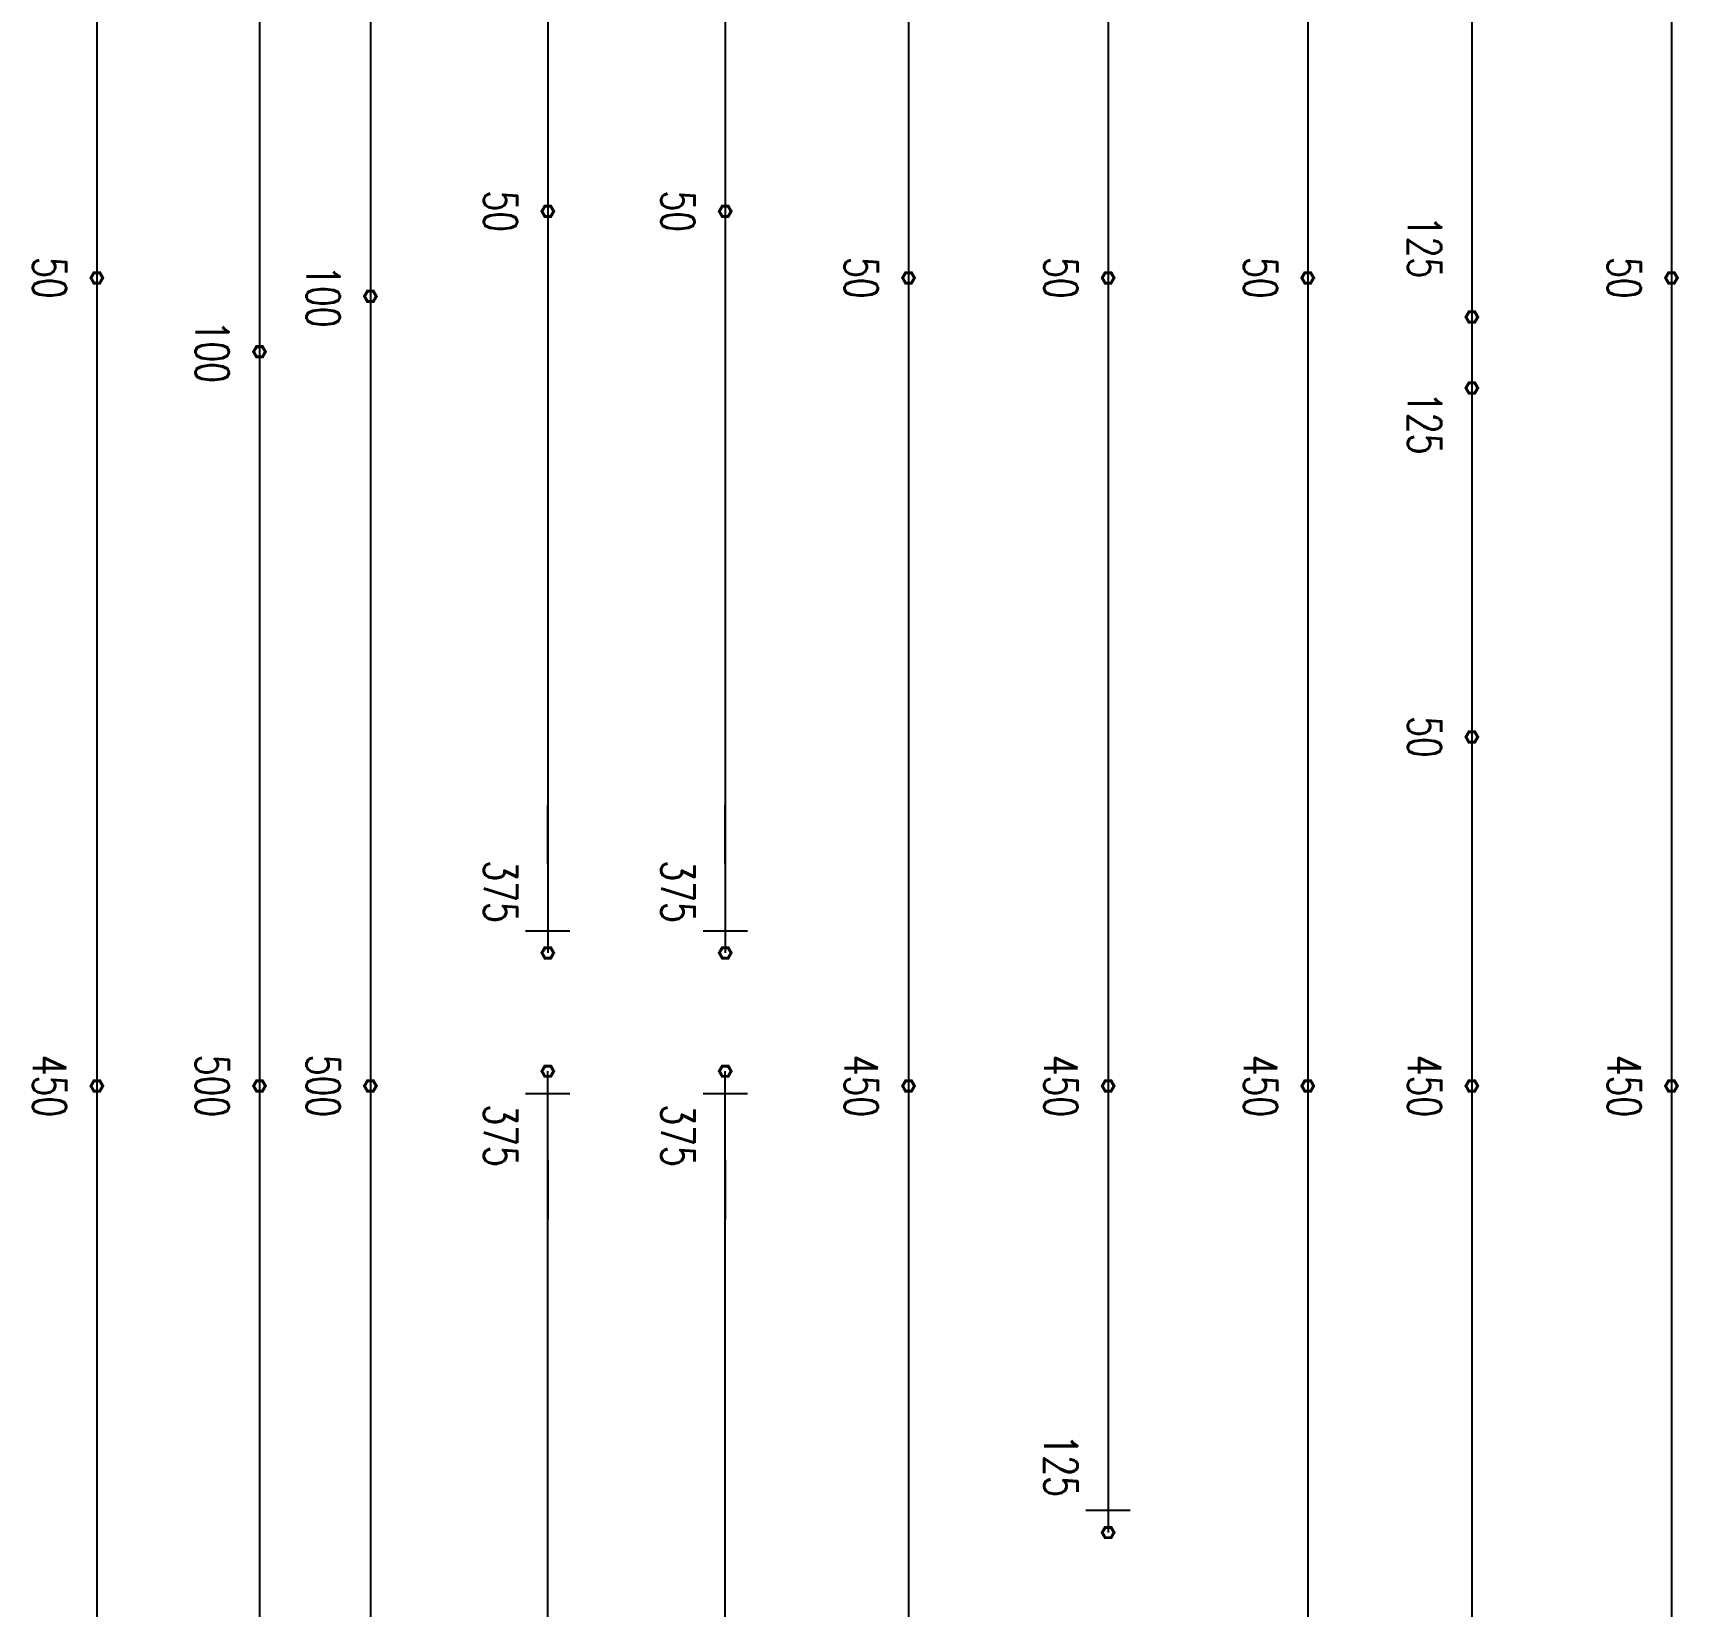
# Model space of a CAD drawing. Header units: millimetres. Extents: x 131700 to 589785, y -24154 to 46087.
# Drawn here: x 507718 to 518852, y 24683 to 35321 of the extents above; entities that cross this region are included whole.
import ezdxf
from ezdxf.enums import TextEntityAlignment as Align

# ---------------------------------------------------------------- set-up
doc = ezdxf.new("R2010")
doc.units = ezdxf.units.MM
doc.layers.get('0').update_dxf_attribs({"lineweight": 20})
doc.layers.add('ARES_TAG', color=3, linetype='Continuous')
doc.layers.add('NDC_S_TENDON', color=10, linetype='Continuous')
doc.layers.add('Current_plane_Column', color=7, linetype='Continuous', true_color=0x4b00ff)
doc.layers.add('NDC_LCAP', color=87, linetype='Continuous', plot=False)
for name, color, linetype, lineweight in [('NDC_S-ANNO', 7, 'Continuous', 20), ('NDC_S-TENDON', 6, 'Continuous', 35), ('NDC_S_SYMBOL', 1, 'Continuous', 15)]:
    doc.layers.add(name, color=color, linetype=linetype, lineweight=lineweight)
doc.styles.add('ARES_BIGTEXT', font='VHARIALN.TTF')
doc.styles.add('ARES_ROMANS_0.36', font='romans.shx', dxfattribs={"width": 0.36, "bigfont": 'vns.shx'})
doc.styles.add('NDC_ANNO', font='', dxfattribs={"width": 0.8})
doc.styles.get('NDC_ANNO').set_extended_font_data('Dotum')

# ---------------------------------------------------------------- blocks, each defined once
blk = doc.blocks.new('*U757')
at = {"layer": 'NDC_S_TENDON'}
for p, q in [((-3144, 0), (2787, 0)), ((2787, 0), (26237, 0))]:
    blk.add_line(p, q, dxfattribs=at)
at = {"layer": 'ARES_TAG', "style": 'ARES_ROMANS_0.36', "width": 0.36}
blk.add_attdef('S3', text='', height=375, dxfattribs=at).set_placement((-9643, 0), align=Align.MIDDLE_CENTER)
at = {"layer": 'NDC_LCAP', "style": 'ARES_BIGTEXT'}
blk.add_attdef('L', text='', height=350, dxfattribs=at).set_placement((-10374, 0), align=Align.MIDDLE_RIGHT)
blk = doc.blocks.new('*U751')
at = {"layer": 'NDC_S_TENDON'}
for p, q in [((-3144, 0), (2787, 0)), ((2787, 0), (26236, 0))]:
    blk.add_line(p, q, dxfattribs=at)
at = {"layer": 'ARES_TAG', "style": 'ARES_ROMANS_0.36', "width": 0.36}
blk.add_attdef('S3', text='', height=375, dxfattribs=at).set_placement((-9643, 0), align=Align.MIDDLE_CENTER)
at = {"layer": 'NDC_LCAP', "style": 'ARES_BIGTEXT'}
blk.add_attdef('L', text='', height=350, dxfattribs=at).set_placement((-10374, 0), align=Align.MIDDLE_RIGHT)
blk = doc.blocks.new('*U752')
at = {"layer": 'NDC_S_TENDON'}
for p, q in [((-3144, 0), (2787, 0)), ((2787, 0), (26236, 0))]:
    blk.add_line(p, q, dxfattribs=at)
at = {"layer": 'ARES_TAG', "style": 'ARES_ROMANS_0.36', "width": 0.36}
blk.add_attdef('S3', text='', height=375, dxfattribs=at).set_placement((-9643, 0), align=Align.MIDDLE_CENTER)
at = {"layer": 'NDC_LCAP', "style": 'ARES_BIGTEXT'}
blk.add_attdef('L', text='', height=350, dxfattribs=at).set_placement((-10374, 0), align=Align.MIDDLE_RIGHT)
blk = doc.blocks.new('*U771')
at = {"layer": 'NDC_S_TENDON'}
for p, q in [((-3144, 0), (2787, 0)), ((2787, 0), (26236, 0))]:
    blk.add_line(p, q, dxfattribs=at)
at = {"layer": 'ARES_TAG', "style": 'ARES_ROMANS_0.36', "width": 0.36}
blk.add_attdef('S3', text='', height=375, dxfattribs=at).set_placement((-9643, 0), align=Align.MIDDLE_CENTER)
at = {"layer": 'NDC_LCAP', "style": 'ARES_BIGTEXT'}
blk.add_attdef('L', text='', height=350, dxfattribs=at).set_placement((-10374, 0), align=Align.MIDDLE_RIGHT)
blk = doc.blocks.new('*U772')
at = {"layer": 'NDC_S_TENDON'}
for p, q in [((-3144, 0), (2787, 0)), ((2787, 0), (26237, 0))]:
    blk.add_line(p, q, dxfattribs=at)
at = {"layer": 'ARES_TAG', "style": 'ARES_ROMANS_0.36', "width": 0.36}
blk.add_attdef('S3', text='', height=375, dxfattribs=at).set_placement((-9643, 0), align=Align.MIDDLE_CENTER)
at = {"layer": 'NDC_LCAP', "style": 'ARES_BIGTEXT'}
blk.add_attdef('L', text='', height=350, dxfattribs=at).set_placement((-10374, 0), align=Align.MIDDLE_RIGHT)
blk = doc.blocks.new('*U725')
at = {"layer": 'NDC_S_SYMBOL', "color": 3}
blk.add_line((-11194, 0), (-9694, 0), dxfattribs=at)
blk.add_circle((-11644, 0), 450, dxfattribs=at)
at = {"layer": 'NDC_S_TENDON'}
for p, q in [((3236, -150), (3236, 150)), ((-7514, 0), (-3144, 0)), ((-3144, 0), (2787, 0)), ((2787, 0), (2386, 0)), ((2386, 0), (3386, 0))]:
    blk.add_line(p, q, dxfattribs=at)
blk.add_lwpolyline([(-8034, 0), (-8514, 150), (-8514, -150), (-8034, 0), (-7514, 0)], dxfattribs=at)
at = {"layer": 'ARES_TAG', "style": 'ARES_ROMANS_0.36', "width": 0.36}
blk.add_attdef('S3', text='', height=375, dxfattribs=at).set_placement((-11644, 0), align=Align.MIDDLE_CENTER)
at = {"layer": 'NDC_LCAP', "style": 'ARES_BIGTEXT'}
blk.add_attdef('L', text='', height=350, dxfattribs=at).set_placement((-12375, 0), align=Align.MIDDLE_RIGHT)
blk = doc.blocks.new('*U730')
at = {"layer": 'NDC_S_TENDON'}
for p, q in [((-3144, 0), (2787, 0)), ((2787, 0), (25877, 0))]:
    blk.add_line(p, q, dxfattribs=at)
at = {"layer": 'ARES_TAG', "style": 'ARES_ROMANS_0.36', "width": 0.36}
blk.add_attdef('S3', text='', height=375, dxfattribs=at).set_placement((-9413, 0), align=Align.MIDDLE_CENTER)
at = {"layer": 'NDC_LCAP', "style": 'ARES_BIGTEXT'}
blk.add_attdef('L', text='', height=350, dxfattribs=at).set_placement((-10144, 0), align=Align.MIDDLE_RIGHT)
blk = doc.blocks.new('*U721')
at = {"layer": 'NDC_S_TENDON'}
for p, q in [((-3144, 0), (2787, 0)), ((2787, 0), (14387, 0))]:
    blk.add_line(p, q, dxfattribs=at)
at = {"layer": 'ARES_TAG', "style": 'ARES_ROMANS_0.36', "width": 0.36}
blk.add_attdef('S3', text='', height=375, dxfattribs=at).set_placement((-11644, 0), align=Align.MIDDLE_CENTER)
at = {"layer": 'NDC_LCAP', "style": 'ARES_BIGTEXT'}
blk.add_attdef('L', text='', height=350, dxfattribs=at).set_placement((-12375, 0), align=Align.MIDDLE_RIGHT)
blk = doc.blocks.new('*U729')
at = {"layer": 'NDC_S_SYMBOL', "color": 3}
blk.add_line((-9194, 0), (-7694, 0), dxfattribs=at)
blk.add_circle((-9644, 0), 450, dxfattribs=at)
at = {"layer": 'NDC_S_TENDON'}
for p, q in [((9156, -150), (9156, 150)), ((-5514, 0), (-3144, 0)), ((-3144, 0), (2787, 0)), ((2787, 0), (8306, 0)), ((8306, 0), (9306, 0))]:
    blk.add_line(p, q, dxfattribs=at)
blk.add_lwpolyline([(-6034, 0), (-6514, 150), (-6514, -150), (-6034, 0), (-5514, 0)], dxfattribs=at)
at = {"layer": 'ARES_TAG', "style": 'ARES_ROMANS_0.36', "width": 0.36}
blk.add_attdef('S3', text='', height=375, dxfattribs=at).set_placement((-9644, 0), align=Align.MIDDLE_CENTER)
at = {"layer": 'NDC_LCAP', "style": 'ARES_BIGTEXT'}
blk.add_attdef('L', text='', height=350, dxfattribs=at).set_placement((-10375, 0), align=Align.MIDDLE_RIGHT)
blk = doc.blocks.new('*U722')
at = {"layer": 'NDC_S_TENDON'}
for p, q in [((3236, -150), (3236, 150)), ((-3144, 0), (2787, 0)), ((2787, 0), (2386, 0)), ((2386, 0), (3386, 0))]:
    blk.add_line(p, q, dxfattribs=at)
at = {"layer": 'ARES_TAG', "style": 'ARES_ROMANS_0.36', "width": 0.36}
blk.add_attdef('S3', text='', height=375, dxfattribs=at).set_placement((-20793, 0), align=Align.MIDDLE_CENTER)
at = {"layer": 'NDC_LCAP', "style": 'ARES_BIGTEXT'}
blk.add_attdef('L', text='', height=350, dxfattribs=at).set_placement((-21524, 0), align=Align.MIDDLE_RIGHT)
blk = doc.blocks.new('*U723')
at = {"layer": 'NDC_S_TENDON'}
for p, q in [((3236, -150), (3236, 150)), ((-3144, 0), (2787, 0)), ((2787, 0), (2386, 0)), ((2386, 0), (3386, 0))]:
    blk.add_line(p, q, dxfattribs=at)
at = {"layer": 'ARES_TAG', "style": 'ARES_ROMANS_0.36', "width": 0.36}
blk.add_attdef('S3', text='', height=375, dxfattribs=at).set_placement((-20793, 0), align=Align.MIDDLE_CENTER)
at = {"layer": 'NDC_LCAP', "style": 'ARES_BIGTEXT'}
blk.add_attdef('L', text='', height=350, dxfattribs=at).set_placement((-21524, 0), align=Align.MIDDLE_RIGHT)
blk = doc.blocks.new('*U724')
at = {"layer": 'NDC_S_SYMBOL', "color": 3}
blk.add_line((-11194, 0), (-9694, 0), dxfattribs=at)
blk.add_circle((-11644, 0), 450, dxfattribs=at)
at = {"layer": 'NDC_S_TENDON'}
for p, q in [((3236, -150), (3236, 150)), ((-7514, 0), (-3144, 0)), ((-3144, 0), (2787, 0)), ((2787, 0), (2386, 0)), ((2386, 0), (3386, 0))]:
    blk.add_line(p, q, dxfattribs=at)
blk.add_lwpolyline([(-8034, 0), (-8514, 150), (-8514, -150), (-8034, 0), (-7514, 0)], dxfattribs=at)
at = {"layer": 'ARES_TAG', "style": 'ARES_ROMANS_0.36', "width": 0.36}
blk.add_attdef('S3', text='', height=375, dxfattribs=at).set_placement((-11644, 0), align=Align.MIDDLE_CENTER)
at = {"layer": 'NDC_LCAP', "style": 'ARES_BIGTEXT'}
blk.add_attdef('L', text='', height=350, dxfattribs=at).set_placement((-12375, 0), align=Align.MIDDLE_RIGHT)
blk = doc.blocks.new('TDY')
at = {"layer": 'NDC_S-TENDON', "linetype": 'Continuous'}
for points, elevation in [([(2490, 24615, 20, 20, 0), (2470, 24650, 20, 20, 0), (2430, 24650, 20, 20, 0), (2410, 24615, 20, 20, 0), (2430, 24580, 20, 20, 0), (2470, 24580, 20, 20, 0)], 2800), ([(2490, 24615, 20, 20, 0), (2470, 24650, 20, 20, 0), (2430, 24650, 20, 20, 0), (2410, 24615, 20, 20, 0), (2430, 24580, 20, 20, 0), (2470, 24580, 20, 20, 0)], 2800), ([(2490, 24615, 20, 20, 0), (2470, 24649, 20, 20, 0), (2430, 24649, 20, 20, 0), (2410, 24615, 20, 20, 0), (2430, 24580, 20, 20, 0), (2470, 24580, 20, 20, 0)], 2800), ([(2490, 24615, 20, 20, 0), (2470, 24649, 20, 20, 0), (2430, 24649, 20, 20, 0), (2410, 24615, 20, 20, 0), (2430, 24580, 20, 20, 0), (2470, 24580, 20, 20, 0)], 2800), ([(3690, 24615, 20, 20, 0), (3670, 24650, 20, 20, 0), (3630, 24650, 20, 20, 0), (3610, 24615, 20, 20, 0), (3630, 24580, 20, 20, 0), (3670, 24580, 20, 20, 0)], 2800), ([(3690, 24615, 20, 20, 0), (3670, 24650, 20, 20, 0), (3630, 24650, 20, 20, 0), (3610, 24615, 20, 20, 0), (3630, 24580, 20, 20, 0), (3670, 24580, 20, 20, 0)], 2800), ([(3690, 24615, 20, 20, 0), (3670, 24649, 20, 20, 0), (3630, 24649, 20, 20, 0), (3610, 24615, 20, 20, 0), (3630, 24580, 20, 20, 0), (3670, 24580, 20, 20, 0)], 2800), ([(3690, 24615, 20, 20, 0), (3670, 24649, 20, 20, 0), (3630, 24649, 20, 20, 0), (3610, 24615, 20, 20, 0), (3630, 24580, 20, 20, 0), (3670, 24580, 20, 20, 0)], 2800), ([(-560, 24165, 20, 20, 0), (-580, 24200, 20, 20, 0), (-620, 24200, 20, 20, 0), (-640, 24165, 20, 20, 0), (-620, 24130, 20, 20, 0), (-580, 24130, 20, 20, 0)], -20), ([(-560, 24165, 20, 20, 0), (-580, 24200, 20, 20, 0), (-620, 24200, 20, 20, 0), (-640, 24165, 20, 20, 0), (-620, 24130, 20, 20, 0), (-580, 24130, 20, 20, 0)], -20), ([(-560, 24165, 20, 20, 0), (-580, 24199, 20, 20, 0), (-620, 24199, 20, 20, 0), (-640, 24165, 20, 20, 0), (-620, 24130, 20, 20, 0), (-580, 24130, 20, 20, 0)], -20), ([(-560, 24165, 20, 20, 0), (-580, 24199, 20, 20, 0), (-620, 24199, 20, 20, 0), (-640, 24165, 20, 20, 0), (-620, 24130, 20, 20, 0), (-580, 24130, 20, 20, 0)], -20), ([(4930, 24165, 20, 20, 0), (4910, 24200, 20, 20, 0), (4870, 24200, 20, 20, 0), (4850, 24165, 20, 20, 0), (4870, 24130, 20, 20, 0), (4910, 24130, 20, 20, 0)], 2800), ([(4930, 24165, 20, 20, 0), (4910, 24200, 20, 20, 0), (4870, 24200, 20, 20, 0), (4850, 24165, 20, 20, 0), (4870, 24130, 20, 20, 0), (4910, 24130, 20, 20, 0)], 2800), ([(4930, 24165, 20, 20, 0), (4910, 24199, 20, 20, 0), (4870, 24199, 20, 20, 0), (4850, 24165, 20, 20, 0), (4870, 24130, 20, 20, 0), (4910, 24130, 20, 20, 0)], 2800), ([(4930, 24165, 20, 20, 0), (4910, 24199, 20, 20, 0), (4870, 24199, 20, 20, 0), (4850, 24165, 20, 20, 0), (4870, 24130, 20, 20, 0), (4910, 24130, 20, 20, 0)], 2800), ([(6280, 24165, 20, 20, 0), (6260, 24200, 20, 20, 0), (6220, 24200, 20, 20, 0), (6200, 24165, 20, 20, 0), (6220, 24130, 20, 20, 0), (6260, 24130, 20, 20, 0)], 2800), ([(6280, 24165, 20, 20, 0), (6260, 24200, 20, 20, 0), (6220, 24200, 20, 20, 0), (6200, 24165, 20, 20, 0), (6220, 24130, 20, 20, 0), (6260, 24130, 20, 20, 0)], 2800), ([(6280, 24165, 20, 20, 0), (6260, 24199, 20, 20, 0), (6220, 24199, 20, 20, 0), (6200, 24165, 20, 20, 0), (6220, 24130, 20, 20, 0), (6260, 24130, 20, 20, 0)], 2800), ([(6280, 24165, 20, 20, 0), (6260, 24199, 20, 20, 0), (6220, 24199, 20, 20, 0), (6200, 24165, 20, 20, 0), (6220, 24130, 20, 20, 0), (6260, 24130, 20, 20, 0)], 2800), ([(7630, 24165, 20, 20, 0), (7610, 24200, 20, 20, 0), (7570, 24200, 20, 20, 0), (7550, 24165, 20, 20, 0), (7570, 24130, 20, 20, 0), (7610, 24130, 20, 20, 0)], 2800), ([(7630, 24165, 20, 20, 0), (7610, 24200, 20, 20, 0), (7570, 24200, 20, 20, 0), (7550, 24165, 20, 20, 0), (7570, 24130, 20, 20, 0), (7610, 24130, 20, 20, 0)], 2800), ([(7630, 24165, 20, 20, 0), (7610, 24199, 20, 20, 0), (7570, 24199, 20, 20, 0), (7550, 24165, 20, 20, 0), (7570, 24130, 20, 20, 0), (7610, 24130, 20, 20, 0)], 2800), ([(7630, 24165, 20, 20, 0), (7610, 24199, 20, 20, 0), (7570, 24199, 20, 20, 0), (7550, 24165, 20, 20, 0), (7570, 24130, 20, 20, 0), (7610, 24130, 20, 20, 0)], 2800), ([(10090, 24165, 20, 20, 0), (10070, 24200, 20, 20, 0), (10030, 24200, 20, 20, 0), (10010, 24165, 20, 20, 0), (10030, 24130, 20, 20, 0), (10070, 24130, 20, 20, 0)], 2800), ([(10090, 24165, 20, 20, 0), (10070, 24200, 20, 20, 0), (10030, 24200, 20, 20, 0), (10010, 24165, 20, 20, 0), (10030, 24130, 20, 20, 0), (10070, 24130, 20, 20, 0)], 2800), ([(10090, 24165, 20, 20, 0), (10070, 24199, 20, 20, 0), (10030, 24199, 20, 20, 0), (10010, 24165, 20, 20, 0), (10030, 24130, 20, 20, 0), (10070, 24130, 20, 20, 0)], 2800), ([(10090, 24165, 20, 20, 0), (10070, 24199, 20, 20, 0), (10030, 24199, 20, 20, 0), (10010, 24165, 20, 20, 0), (10030, 24130, 20, 20, 0), (10070, 24130, 20, 20, 0)], 2800), ([(1290, 24040, 20, 20, 0), (1270, 24075, 20, 20, 0), (1230, 24075, 20, 20, 0), (1210, 24040, 20, 20, 0), (1230, 24005, 20, 20, 0), (1270, 24005, 20, 20, 0)], 2500), ([(1290, 24040, 20, 20, 0), (1270, 24075, 20, 20, 0), (1230, 24075, 20, 20, 0), (1210, 24040, 20, 20, 0), (1230, 24005, 20, 20, 0), (1270, 24005, 20, 20, 0)], 2500), ([(1290, 24040, 20, 20, 0), (1270, 24074, 20, 20, 0), (1230, 24074, 20, 20, 0), (1210, 24040, 20, 20, 0), (1230, 24005, 20, 20, 0), (1270, 24005, 20, 20, 0)], 2500), ([(1290, 24040, 20, 20, 0), (1270, 24074, 20, 20, 0), (1230, 24074, 20, 20, 0), (1210, 24040, 20, 20, 0), (1230, 24005, 20, 20, 0), (1270, 24005, 20, 20, 0)], 2500), ([(8740, 23900, 20, 20, 0), (8720, 23935, 20, 20, 0), (8680, 23935, 20, 20, 0), (8660, 23900, 20, 20, 0), (8680, 23865, 20, 20, 0), (8720, 23865, 20, 20, 0)], 2875), ([(8740, 23900, 20, 20, 0), (8720, 23935, 20, 20, 0), (8680, 23935, 20, 20, 0), (8660, 23900, 20, 20, 0), (8680, 23865, 20, 20, 0), (8720, 23865, 20, 20, 0)], 2875), ([(8740, 23900, 20, 20, 0), (8720, 23934, 20, 20, 0), (8680, 23934, 20, 20, 0), (8660, 23900, 20, 20, 0), (8680, 23865, 20, 20, 0), (8720, 23865, 20, 20, 0)], 2875), ([(8740, 23900, 20, 20, 0), (8720, 23934, 20, 20, 0), (8680, 23934, 20, 20, 0), (8660, 23900, 20, 20, 0), (8680, 23865, 20, 20, 0), (8720, 23865, 20, 20, 0)], 2875), ([(540, 23665, 20, 20, 0), (520, 23700, 20, 20, 0), (480, 23700, 20, 20, 0), (460, 23665, 20, 20, 0), (480, 23630, 20, 20, 0), (520, 23630, 20, 20, 0)], 2500), ([(540, 23665, 20, 20, 0), (520, 23700, 20, 20, 0), (480, 23700, 20, 20, 0), (460, 23665, 20, 20, 0), (480, 23630, 20, 20, 0), (520, 23630, 20, 20, 0)], 2500), ([(540, 23665, 20, 20, 0), (520, 23699, 20, 20, 0), (480, 23699, 20, 20, 0), (460, 23665, 20, 20, 0), (480, 23630, 20, 20, 0), (520, 23630, 20, 20, 0)], 2500), ([(540, 23665, 20, 20, 0), (520, 23699, 20, 20, 0), (480, 23699, 20, 20, 0), (460, 23665, 20, 20, 0), (480, 23630, 20, 20, 0), (520, 23630, 20, 20, 0)], 2500), ([(8740, 23420, 20, 20, 0), (8720, 23455, 20, 20, 0), (8680, 23455, 20, 20, 0), (8660, 23420, 20, 20, 0), (8680, 23385, 20, 20, 0), (8720, 23385, 20, 20, 0)], 2875), ([(8740, 23420, 20, 20, 0), (8720, 23455, 20, 20, 0), (8680, 23455, 20, 20, 0), (8660, 23420, 20, 20, 0), (8680, 23385, 20, 20, 0), (8720, 23385, 20, 20, 0)], 2875), ([(8740, 23420, 20, 20, 0), (8720, 23454, 20, 20, 0), (8680, 23454, 20, 20, 0), (8660, 23420, 20, 20, 0), (8680, 23385, 20, 20, 0), (8720, 23385, 20, 20, 0)], 2875), ([(8740, 23420, 20, 20, 0), (8720, 23454, 20, 20, 0), (8680, 23454, 20, 20, 0), (8660, 23420, 20, 20, 0), (8680, 23385, 20, 20, 0), (8720, 23385, 20, 20, 0)], 2875), ([(8740, 21060, 20, 20, 0), (8720, 21095, 20, 20, 0), (8680, 21095, 20, 20, 0), (8660, 21060, 20, 20, 0), (8680, 21025, 20, 20, 0), (8720, 21025, 20, 20, 0)], 2800), ([(8740, 21060, 20, 20, 0), (8720, 21095, 20, 20, 0), (8680, 21095, 20, 20, 0), (8660, 21060, 20, 20, 0), (8680, 21025, 20, 20, 0), (8720, 21025, 20, 20, 0)], 2800), ([(8740, 21060, 20, 20, 0), (8720, 21094, 20, 20, 0), (8680, 21094, 20, 20, 0), (8660, 21060, 20, 20, 0), (8680, 21025, 20, 20, 0), (8720, 21025, 20, 20, 0)], 2800), ([(8740, 21060, 20, 20, 0), (8720, 21094, 20, 20, 0), (8680, 21094, 20, 20, 0), (8660, 21060, 20, 20, 0), (8680, 21025, 20, 20, 0), (8720, 21025, 20, 20, 0)], 2800), ([(2490, 19600, 20, 20, 0), (2470, 19635, 20, 20, 0), (2430, 19635, 20, 20, 0), (2410, 19600, 20, 20, 0), (2430, 19565, 20, 20, 0), (2470, 19565, 20, 20, 0)], 2875), ([(2490, 19600, 20, 20, 0), (2470, 19635, 20, 20, 0), (2430, 19635, 20, 20, 0), (2410, 19600, 20, 20, 0), (2430, 19565, 20, 20, 0), (2470, 19565, 20, 20, 0)], 2875), ([(2490, 19600, 20, 20, 0), (2470, 19634, 20, 20, 0), (2430, 19634, 20, 20, 0), (2410, 19600, 20, 20, 0), (2430, 19565, 20, 20, 0), (2470, 19565, 20, 20, 0)], 2875), ([(2490, 19600, 20, 20, 0), (2470, 19634, 20, 20, 0), (2430, 19634, 20, 20, 0), (2410, 19600, 20, 20, 0), (2430, 19565, 20, 20, 0), (2470, 19565, 20, 20, 0)], 2875), ([(3690, 19600, 20, 20, 0), (3670, 19635, 20, 20, 0), (3630, 19635, 20, 20, 0), (3610, 19600, 20, 20, 0), (3630, 19565, 20, 20, 0), (3670, 19565, 20, 20, 0)], 2875), ([(3690, 19600, 20, 20, 0), (3670, 19635, 20, 20, 0), (3630, 19635, 20, 20, 0), (3610, 19600, 20, 20, 0), (3630, 19565, 20, 20, 0), (3670, 19565, 20, 20, 0)], 2875), ([(3690, 19600, 20, 20, 0), (3670, 19634, 20, 20, 0), (3630, 19634, 20, 20, 0), (3610, 19600, 20, 20, 0), (3630, 19565, 20, 20, 0), (3670, 19565, 20, 20, 0)], 2875), ([(3690, 19600, 20, 20, 0), (3670, 19634, 20, 20, 0), (3630, 19634, 20, 20, 0), (3610, 19600, 20, 20, 0), (3630, 19565, 20, 20, 0), (3670, 19565, 20, 20, 0)], 2875), ([(2490, 18800, 20, 20, 0), (2470, 18835, 20, 20, 0), (2430, 18835, 20, 20, 0), (2410, 18800, 20, 20, 0), (2430, 18765, 20, 20, 0), (2470, 18765, 20, 20, 0)], 2875), ([(2490, 18800, 20, 20, 0), (2470, 18835, 20, 20, 0), (2430, 18835, 20, 20, 0), (2410, 18800, 20, 20, 0), (2430, 18765, 20, 20, 0), (2470, 18765, 20, 20, 0)], 2875), ([(2490, 18800, 20, 20, 0), (2470, 18834, 20, 20, 0), (2430, 18834, 20, 20, 0), (2410, 18800, 20, 20, 0), (2430, 18765, 20, 20, 0), (2470, 18765, 20, 20, 0)], 2875), ([(2490, 18800, 20, 20, 0), (2470, 18834, 20, 20, 0), (2430, 18834, 20, 20, 0), (2410, 18800, 20, 20, 0), (2430, 18765, 20, 20, 0), (2470, 18765, 20, 20, 0)], 2875), ([(3690, 18800, 20, 20, 0), (3670, 18835, 20, 20, 0), (3630, 18835, 20, 20, 0), (3610, 18800, 20, 20, 0), (3630, 18765, 20, 20, 0), (3670, 18765, 20, 20, 0)], 2875), ([(3690, 18800, 20, 20, 0), (3670, 18835, 20, 20, 0), (3630, 18835, 20, 20, 0), (3610, 18800, 20, 20, 0), (3630, 18765, 20, 20, 0), (3670, 18765, 20, 20, 0)], 2875), ([(3690, 18800, 20, 20, 0), (3670, 18834, 20, 20, 0), (3630, 18834, 20, 20, 0), (3610, 18800, 20, 20, 0), (3630, 18765, 20, 20, 0), (3670, 18765, 20, 20, 0)], 2875), ([(3690, 18800, 20, 20, 0), (3670, 18834, 20, 20, 0), (3630, 18834, 20, 20, 0), (3610, 18800, 20, 20, 0), (3630, 18765, 20, 20, 0), (3670, 18765, 20, 20, 0)], 2875), ([(-560, 18700, 20, 20, 0), (-580, 18735, 20, 20, 0), (-620, 18735, 20, 20, 0), (-640, 18700, 20, 20, 0), (-620, 18665, 20, 20, 0), (-580, 18665, 20, 20, 0)], 130), ([(-560, 18700, 20, 20, 0), (-580, 18735, 20, 20, 0), (-620, 18735, 20, 20, 0), (-640, 18700, 20, 20, 0), (-620, 18665, 20, 20, 0), (-580, 18665, 20, 20, 0)], 130), ([(-560, 18700, 20, 20, 0), (-580, 18735, 20, 20, 0), (-620, 18735, 20, 20, 0), (-640, 18700, 20, 20, 0), (-620, 18665, 20, 20, 0), (-580, 18665, 20, 20, 0)], 130), ([(-560, 18700, 20, 20, 0), (-580, 18735, 20, 20, 0), (-620, 18735, 20, 20, 0), (-640, 18700, 20, 20, 0), (-620, 18665, 20, 20, 0), (-580, 18665, 20, 20, 0)], 130), ([(-560, 18700, 20, 20, 0), (-580, 18734, 20, 20, 0), (-620, 18734, 20, 20, 0), (-640, 18700, 20, 20, 0), (-620, 18665, 20, 20, 0), (-580, 18665, 20, 20, 0)], 130), ([(-560, 18700, 20, 20, 0), (-580, 18734, 20, 20, 0), (-620, 18734, 20, 20, 0), (-640, 18700, 20, 20, 0), (-620, 18665, 20, 20, 0), (-580, 18665, 20, 20, 0)], 130), ([(-560, 18700, 20, 20, 0), (-580, 18734, 20, 20, 0), (-620, 18734, 20, 20, 0), (-640, 18700, 20, 20, 0), (-620, 18665, 20, 20, 0), (-580, 18665, 20, 20, 0)], 130), ([(-560, 18700, 20, 20, 0), (-580, 18734, 20, 20, 0), (-620, 18734, 20, 20, 0), (-640, 18700, 20, 20, 0), (-620, 18665, 20, 20, 0), (-580, 18665, 20, 20, 0)], 130), ([(540, 18700, 20, 20, 0), (520, 18735, 20, 20, 0), (480, 18735, 20, 20, 0), (460, 18700, 20, 20, 0), (480, 18665, 20, 20, 0), (520, 18665, 20, 20, 0)], 2900), ([(540, 18700, 20, 20, 0), (520, 18735, 20, 20, 0), (480, 18735, 20, 20, 0), (460, 18700, 20, 20, 0), (480, 18665, 20, 20, 0), (520, 18665, 20, 20, 0)], 2900), ([(540, 18700, 20, 20, 0), (520, 18735, 20, 20, 0), (480, 18735, 20, 20, 0), (460, 18700, 20, 20, 0), (480, 18665, 20, 20, 0), (520, 18665, 20, 20, 0)], 2900), ([(540, 18700, 20, 20, 0), (520, 18735, 20, 20, 0), (480, 18735, 20, 20, 0), (460, 18700, 20, 20, 0), (480, 18665, 20, 20, 0), (520, 18665, 20, 20, 0)], 2900), ([(540, 18700, 20, 20, 0), (520, 18734, 20, 20, 0), (480, 18734, 20, 20, 0), (460, 18700, 20, 20, 0), (480, 18665, 20, 20, 0), (520, 18665, 20, 20, 0)], 2900), ([(540, 18700, 20, 20, 0), (520, 18734, 20, 20, 0), (480, 18734, 20, 20, 0), (460, 18700, 20, 20, 0), (480, 18665, 20, 20, 0), (520, 18665, 20, 20, 0)], 2900), ([(540, 18700, 20, 20, 0), (520, 18734, 20, 20, 0), (480, 18734, 20, 20, 0), (460, 18700, 20, 20, 0), (480, 18665, 20, 20, 0), (520, 18665, 20, 20, 0)], 2900), ([(540, 18700, 20, 20, 0), (520, 18734, 20, 20, 0), (480, 18734, 20, 20, 0), (460, 18700, 20, 20, 0), (480, 18665, 20, 20, 0), (520, 18665, 20, 20, 0)], 2900), ([(1290, 18700, 20, 20, 0), (1270, 18735, 20, 20, 0), (1230, 18735, 20, 20, 0), (1210, 18700, 20, 20, 0), (1230, 18665, 20, 20, 0), (1270, 18665, 20, 20, 0)], 2900), ([(1290, 18700, 20, 20, 0), (1270, 18735, 20, 20, 0), (1230, 18735, 20, 20, 0), (1210, 18700, 20, 20, 0), (1230, 18665, 20, 20, 0), (1270, 18665, 20, 20, 0)], 2900), ([(1290, 18700, 20, 20, 0), (1270, 18735, 20, 20, 0), (1230, 18735, 20, 20, 0), (1210, 18700, 20, 20, 0), (1230, 18665, 20, 20, 0), (1270, 18665, 20, 20, 0)], 2900), ([(1290, 18700, 20, 20, 0), (1270, 18735, 20, 20, 0), (1230, 18735, 20, 20, 0), (1210, 18700, 20, 20, 0), (1230, 18665, 20, 20, 0), (1270, 18665, 20, 20, 0)], 2900), ([(1290, 18700, 20, 20, 0), (1270, 18734, 20, 20, 0), (1230, 18734, 20, 20, 0), (1210, 18700, 20, 20, 0), (1230, 18665, 20, 20, 0), (1270, 18665, 20, 20, 0)], 2900), ([(1290, 18700, 20, 20, 0), (1270, 18734, 20, 20, 0), (1230, 18734, 20, 20, 0), (1210, 18700, 20, 20, 0), (1230, 18665, 20, 20, 0), (1270, 18665, 20, 20, 0)], 2900), ([(1290, 18700, 20, 20, 0), (1270, 18734, 20, 20, 0), (1230, 18734, 20, 20, 0), (1210, 18700, 20, 20, 0), (1230, 18665, 20, 20, 0), (1270, 18665, 20, 20, 0)], 2900), ([(1290, 18700, 20, 20, 0), (1270, 18734, 20, 20, 0), (1230, 18734, 20, 20, 0), (1210, 18700, 20, 20, 0), (1230, 18665, 20, 20, 0), (1270, 18665, 20, 20, 0)], 2900), ([(4930, 18700, 20, 20, 0), (4910, 18735, 20, 20, 0), (4870, 18735, 20, 20, 0), (4850, 18700, 20, 20, 0), (4870, 18665, 20, 20, 0), (4910, 18665, 20, 20, 0)], 2950), ([(4930, 18700, 20, 20, 0), (4910, 18735, 20, 20, 0), (4870, 18735, 20, 20, 0), (4850, 18700, 20, 20, 0), (4870, 18665, 20, 20, 0), (4910, 18665, 20, 20, 0)], 2950), ([(4930, 18700, 20, 20, 0), (4910, 18735, 20, 20, 0), (4870, 18735, 20, 20, 0), (4850, 18700, 20, 20, 0), (4870, 18665, 20, 20, 0), (4910, 18665, 20, 20, 0)], 2950), ([(4930, 18700, 20, 20, 0), (4910, 18735, 20, 20, 0), (4870, 18735, 20, 20, 0), (4850, 18700, 20, 20, 0), (4870, 18665, 20, 20, 0), (4910, 18665, 20, 20, 0)], 2950), ([(4930, 18700, 20, 20, 0), (4910, 18734, 20, 20, 0), (4870, 18734, 20, 20, 0), (4850, 18700, 20, 20, 0), (4870, 18665, 20, 20, 0), (4910, 18665, 20, 20, 0)], 2950), ([(4930, 18700, 20, 20, 0), (4910, 18734, 20, 20, 0), (4870, 18734, 20, 20, 0), (4850, 18700, 20, 20, 0), (4870, 18665, 20, 20, 0), (4910, 18665, 20, 20, 0)], 2950), ([(4930, 18700, 20, 20, 0), (4910, 18734, 20, 20, 0), (4870, 18734, 20, 20, 0), (4850, 18700, 20, 20, 0), (4870, 18665, 20, 20, 0), (4910, 18665, 20, 20, 0)], 2950), ([(4930, 18700, 20, 20, 0), (4910, 18734, 20, 20, 0), (4870, 18734, 20, 20, 0), (4850, 18700, 20, 20, 0), (4870, 18665, 20, 20, 0), (4910, 18665, 20, 20, 0)], 2950), ([(6280, 18700, 20, 20, 0), (6260, 18735, 20, 20, 0), (6220, 18735, 20, 20, 0), (6200, 18700, 20, 20, 0), (6220, 18665, 20, 20, 0), (6260, 18665, 20, 20, 0)], 2950), ([(6280, 18700, 20, 20, 0), (6260, 18735, 20, 20, 0), (6220, 18735, 20, 20, 0), (6200, 18700, 20, 20, 0), (6220, 18665, 20, 20, 0), (6260, 18665, 20, 20, 0)], 2950), ([(6280, 18700, 20, 20, 0), (6260, 18735, 20, 20, 0), (6220, 18735, 20, 20, 0), (6200, 18700, 20, 20, 0), (6220, 18665, 20, 20, 0), (6260, 18665, 20, 20, 0)], 2950), ([(6280, 18700, 20, 20, 0), (6260, 18735, 20, 20, 0), (6220, 18735, 20, 20, 0), (6200, 18700, 20, 20, 0), (6220, 18665, 20, 20, 0), (6260, 18665, 20, 20, 0)], 2950), ([(6280, 18700, 20, 20, 0), (6260, 18734, 20, 20, 0), (6220, 18734, 20, 20, 0), (6200, 18700, 20, 20, 0), (6220, 18665, 20, 20, 0), (6260, 18665, 20, 20, 0)], 2950), ([(6280, 18700, 20, 20, 0), (6260, 18734, 20, 20, 0), (6220, 18734, 20, 20, 0), (6200, 18700, 20, 20, 0), (6220, 18665, 20, 20, 0), (6260, 18665, 20, 20, 0)], 2950), ([(6280, 18700, 20, 20, 0), (6260, 18734, 20, 20, 0), (6220, 18734, 20, 20, 0), (6200, 18700, 20, 20, 0), (6220, 18665, 20, 20, 0), (6260, 18665, 20, 20, 0)], 2950), ([(6280, 18700, 20, 20, 0), (6260, 18734, 20, 20, 0), (6220, 18734, 20, 20, 0), (6200, 18700, 20, 20, 0), (6220, 18665, 20, 20, 0), (6260, 18665, 20, 20, 0)], 2950), ([(7630, 18700, 20, 20, 0), (7610, 18735, 20, 20, 0), (7570, 18735, 20, 20, 0), (7550, 18700, 20, 20, 0), (7570, 18665, 20, 20, 0), (7610, 18665, 20, 20, 0)], 2950), ([(7630, 18700, 20, 20, 0), (7610, 18735, 20, 20, 0), (7570, 18735, 20, 20, 0), (7550, 18700, 20, 20, 0), (7570, 18665, 20, 20, 0), (7610, 18665, 20, 20, 0)], 2950), ([(7630, 18700, 20, 20, 0), (7610, 18735, 20, 20, 0), (7570, 18735, 20, 20, 0), (7550, 18700, 20, 20, 0), (7570, 18665, 20, 20, 0), (7610, 18665, 20, 20, 0)], 2950), ([(7630, 18700, 20, 20, 0), (7610, 18735, 20, 20, 0), (7570, 18735, 20, 20, 0), (7550, 18700, 20, 20, 0), (7570, 18665, 20, 20, 0), (7610, 18665, 20, 20, 0)], 2950), ([(7630, 18700, 20, 20, 0), (7610, 18734, 20, 20, 0), (7570, 18734, 20, 20, 0), (7550, 18700, 20, 20, 0), (7570, 18665, 20, 20, 0), (7610, 18665, 20, 20, 0)], 2950), ([(7630, 18700, 20, 20, 0), (7610, 18734, 20, 20, 0), (7570, 18734, 20, 20, 0), (7550, 18700, 20, 20, 0), (7570, 18665, 20, 20, 0), (7610, 18665, 20, 20, 0)], 2950), ([(7630, 18700, 20, 20, 0), (7610, 18734, 20, 20, 0), (7570, 18734, 20, 20, 0), (7550, 18700, 20, 20, 0), (7570, 18665, 20, 20, 0), (7610, 18665, 20, 20, 0)], 2950), ([(7630, 18700, 20, 20, 0), (7610, 18734, 20, 20, 0), (7570, 18734, 20, 20, 0), (7550, 18700, 20, 20, 0), (7570, 18665, 20, 20, 0), (7610, 18665, 20, 20, 0)], 2950), ([(8740, 18700, 20, 20, 0), (8720, 18735, 20, 20, 0), (8680, 18735, 20, 20, 0), (8660, 18700, 20, 20, 0), (8680, 18665, 20, 20, 0), (8720, 18665, 20, 20, 0)], 2950), ([(8740, 18700, 20, 20, 0), (8720, 18735, 20, 20, 0), (8680, 18735, 20, 20, 0), (8660, 18700, 20, 20, 0), (8680, 18665, 20, 20, 0), (8720, 18665, 20, 20, 0)], 2950), ([(8740, 18700, 20, 20, 0), (8720, 18735, 20, 20, 0), (8680, 18735, 20, 20, 0), (8660, 18700, 20, 20, 0), (8680, 18665, 20, 20, 0), (8720, 18665, 20, 20, 0)], 2950), ([(8740, 18700, 20, 20, 0), (8720, 18735, 20, 20, 0), (8680, 18735, 20, 20, 0), (8660, 18700, 20, 20, 0), (8680, 18665, 20, 20, 0), (8720, 18665, 20, 20, 0)], 2950), ([(8740, 18700, 20, 20, 0), (8720, 18734, 20, 20, 0), (8680, 18734, 20, 20, 0), (8660, 18700, 20, 20, 0), (8680, 18665, 20, 20, 0), (8720, 18665, 20, 20, 0)], 2950), ([(8740, 18700, 20, 20, 0), (8720, 18734, 20, 20, 0), (8680, 18734, 20, 20, 0), (8660, 18700, 20, 20, 0), (8680, 18665, 20, 20, 0), (8720, 18665, 20, 20, 0)], 2950), ([(8740, 18700, 20, 20, 0), (8720, 18734, 20, 20, 0), (8680, 18734, 20, 20, 0), (8660, 18700, 20, 20, 0), (8680, 18665, 20, 20, 0), (8720, 18665, 20, 20, 0)], 2950), ([(8740, 18700, 20, 20, 0), (8720, 18734, 20, 20, 0), (8680, 18734, 20, 20, 0), (8660, 18700, 20, 20, 0), (8680, 18665, 20, 20, 0), (8720, 18665, 20, 20, 0)], 2950), ([(10090, 18700, 20, 20, 0), (10070, 18735, 20, 20, 0), (10030, 18735, 20, 20, 0), (10010, 18700, 20, 20, 0), (10030, 18665, 20, 20, 0), (10070, 18665, 20, 20, 0)], 2950), ([(10090, 18700, 20, 20, 0), (10070, 18735, 20, 20, 0), (10030, 18735, 20, 20, 0), (10010, 18700, 20, 20, 0), (10030, 18665, 20, 20, 0), (10070, 18665, 20, 20, 0)], 2950), ([(10090, 18700, 20, 20, 0), (10070, 18735, 20, 20, 0), (10030, 18735, 20, 20, 0), (10010, 18700, 20, 20, 0), (10030, 18665, 20, 20, 0), (10070, 18665, 20, 20, 0)], 2950), ([(10090, 18700, 20, 20, 0), (10070, 18735, 20, 20, 0), (10030, 18735, 20, 20, 0), (10010, 18700, 20, 20, 0), (10030, 18665, 20, 20, 0), (10070, 18665, 20, 20, 0)], 2950), ([(10090, 18700, 20, 20, 0), (10070, 18734, 20, 20, 0), (10030, 18734, 20, 20, 0), (10010, 18700, 20, 20, 0), (10030, 18665, 20, 20, 0), (10070, 18665, 20, 20, 0)], 2950), ([(10090, 18700, 20, 20, 0), (10070, 18734, 20, 20, 0), (10030, 18734, 20, 20, 0), (10010, 18700, 20, 20, 0), (10030, 18665, 20, 20, 0), (10070, 18665, 20, 20, 0)], 2950), ([(10090, 18700, 20, 20, 0), (10070, 18734, 20, 20, 0), (10030, 18734, 20, 20, 0), (10010, 18700, 20, 20, 0), (10030, 18665, 20, 20, 0), (10070, 18665, 20, 20, 0)], 2950), ([(10090, 18700, 20, 20, 0), (10070, 18734, 20, 20, 0), (10030, 18734, 20, 20, 0), (10010, 18700, 20, 20, 0), (10030, 18665, 20, 20, 0), (10070, 18665, 20, 20, 0)], 2950), ([(6280, 15680, 20, 20, 0), (6260, 15715, 20, 20, 0), (6220, 15715, 20, 20, 0), (6200, 15680, 20, 20, 0), (6220, 15645, 20, 20, 0), (6260, 15645, 20, 20, 0)], 2875), ([(6280, 15680, 20, 20, 0), (6260, 15715, 20, 20, 0), (6220, 15715, 20, 20, 0), (6200, 15680, 20, 20, 0), (6220, 15645, 20, 20, 0), (6260, 15645, 20, 20, 0)], 2875), ([(6280, 15680, 20, 20, 0), (6260, 15714, 20, 20, 0), (6220, 15714, 20, 20, 0), (6200, 15680, 20, 20, 0), (6220, 15645, 20, 20, 0), (6260, 15645, 20, 20, 0)], 2875), ([(6280, 15680, 20, 20, 0), (6260, 15714, 20, 20, 0), (6220, 15714, 20, 20, 0), (6200, 15680, 20, 20, 0), (6220, 15645, 20, 20, 0), (6260, 15645, 20, 20, 0)], 2875)]:
    blk.add_lwpolyline(points, format="xyseb", close=True, dxfattribs=dict(at, elevation=elevation))
at = {"rotation": 270}
for name, p in [('*U757', (500, 24986, 2874)), ('*U772', (1250, 24986, 2867)), ('*U771', (4890, 24986, 2875)), ('*U752', (7590, 24986, 2875)), ('*U751', (8700, 24986, 2875)), ('*U721', (10050, 22986, 2875)), ('*U730', (-600, 24922, 54))]:
    blk.add_blockref(name, p, dxfattribs=at)
for name, p, values in [('*U724', (2450, 22986, 2875), {'L': '11900', 'S3': 'S2-40'}), ('*U725', (3650, 22986, 2875), {'L': '11900', 'S3': 'S2-39'}), ('*U729', (6240, 24986, 2952), {'L': '15820', 'S3': 'S2-41'})]:
    blk.add_blockref(name, p, dxfattribs=at).add_auto_attribs(values)
at = {"xscale": -1, "rotation": 270}
for name, p in [('*U722', (2450, 15414, 2875)), ('*U723', (3650, 15414, 2875))]:
    blk.add_blockref(name, p, dxfattribs=at)
at = {"layer": 'NDC_S-ANNO', "linetype": 'Continuous', "char_height": 225, "attachment_point": 5, "rotation": 270, "line_spacing_factor": 0.75, "style": 'NDC_ANNO'}
for s, insert in [('\\FSTANDARD.shx;50', (2130, 24615, 2800)), ('\\FSTANDARD.shx;50', (2130, 24615, 2800)), ('\\FSTANDARD.shx;50', (3330, 24615, 2800)), ('\\FSTANDARD.shx;50', (3330, 24615, 2800)), ('\\FSTANDARD.shx;125', (8380, 24373, 2875)), ('\\FSTANDARD.shx;125', (8380, 24373, 2875)), ('\\FSTANDARD.shx;50', (-920, 24165, -20)), ('\\FSTANDARD.shx;50', (-920, 24165, -20)), ('\\FSTANDARD.shx;50', (4570, 24165, 2800)), ('\\FSTANDARD.shx;50', (4570, 24165, 2800)), ('\\FSTANDARD.shx;50', (5920, 24165, 2800)), ('\\FSTANDARD.shx;50', (5920, 24165, 2800)), ('\\FSTANDARD.shx;50', (7270, 24165, 2800)), ('\\FSTANDARD.shx;50', (7270, 24165, 2800)), ('\\FSTANDARD.shx;50', (9730, 24165, 2800)), ('\\FSTANDARD.shx;50', (9730, 24165, 2800)), ('\\FSTANDARD.shx;100', (930, 24040, 2500)), ('\\FSTANDARD.shx;100', (930, 24040, 2500)), ('\\FSTANDARD.shx;100', (180, 23665, 2500)), ('\\FSTANDARD.shx;100', (180, 23665, 2500)), ('\\FSTANDARD.shx;125', (8380, 23182, 2875)), ('\\FSTANDARD.shx;125', (8380, 23181, 2875)), ('\\FSTANDARD.shx;50', (8380, 21060, 2800)), ('\\FSTANDARD.shx;50', (8380, 21060, 2800)), ('\\FSTANDARD.shx;375', (2130, 20015, 2875)), ('\\FSTANDARD.shx;375', (2130, 20014, 2875)), ('\\FSTANDARD.shx;375', (3330, 20015, 2875)), ('\\FSTANDARD.shx;375', (3330, 20014, 2875)), ('\\FSTANDARD.shx;450', (-920, 18700, 130)), ('\\FSTANDARD.shx;450', (-920, 18700, 130)), ('\\FSTANDARD.shx;500', (180, 18700, 2900)), ('\\FSTANDARD.shx;500', (180, 18700, 2900)), ('\\FSTANDARD.shx;500', (930, 18700, 2900)), ('\\FSTANDARD.shx;500', (930, 18700, 2900)), ('\\FSTANDARD.shx;450', (4570, 18700, 2950)), ('\\FSTANDARD.shx;450', (4570, 18700, 2950)), ('\\FSTANDARD.shx;450', (5920, 18700, 2950)), ('\\FSTANDARD.shx;450', (5920, 18700, 2950)), ('\\FSTANDARD.shx;450', (7270, 18700, 2950)), ('\\FSTANDARD.shx;450', (7270, 18700, 2950)), ('\\FSTANDARD.shx;450', (8380, 18700, 2950)), ('\\FSTANDARD.shx;450', (8380, 18700, 2950)), ('\\FSTANDARD.shx;450', (9730, 18700, 2950)), ('\\FSTANDARD.shx;450', (9730, 18700, 2950)), ('\\FSTANDARD.shx;375', (2130, 18365, 2875)), ('\\FSTANDARD.shx;375', (2130, 18364, 2875)), ('\\FSTANDARD.shx;375', (3330, 18365, 2875)), ('\\FSTANDARD.shx;375', (3330, 18364, 2875)), ('\\FSTANDARD.shx;125', (5920, 16132, 2875)), ('\\FSTANDARD.shx;125', (5920, 16131, 2875))]:
    blk.add_mtext(s, dxfattribs=dict(at, insert=insert))

msp = doc.modelspace()

# ---------------------------------------------------------------- block references
at = {"layer": 'Current_plane_Column'}
msp.add_blockref('TDY', (508750, 9500), dxfattribs=at)

doc.saveas('drawing.dxf')
